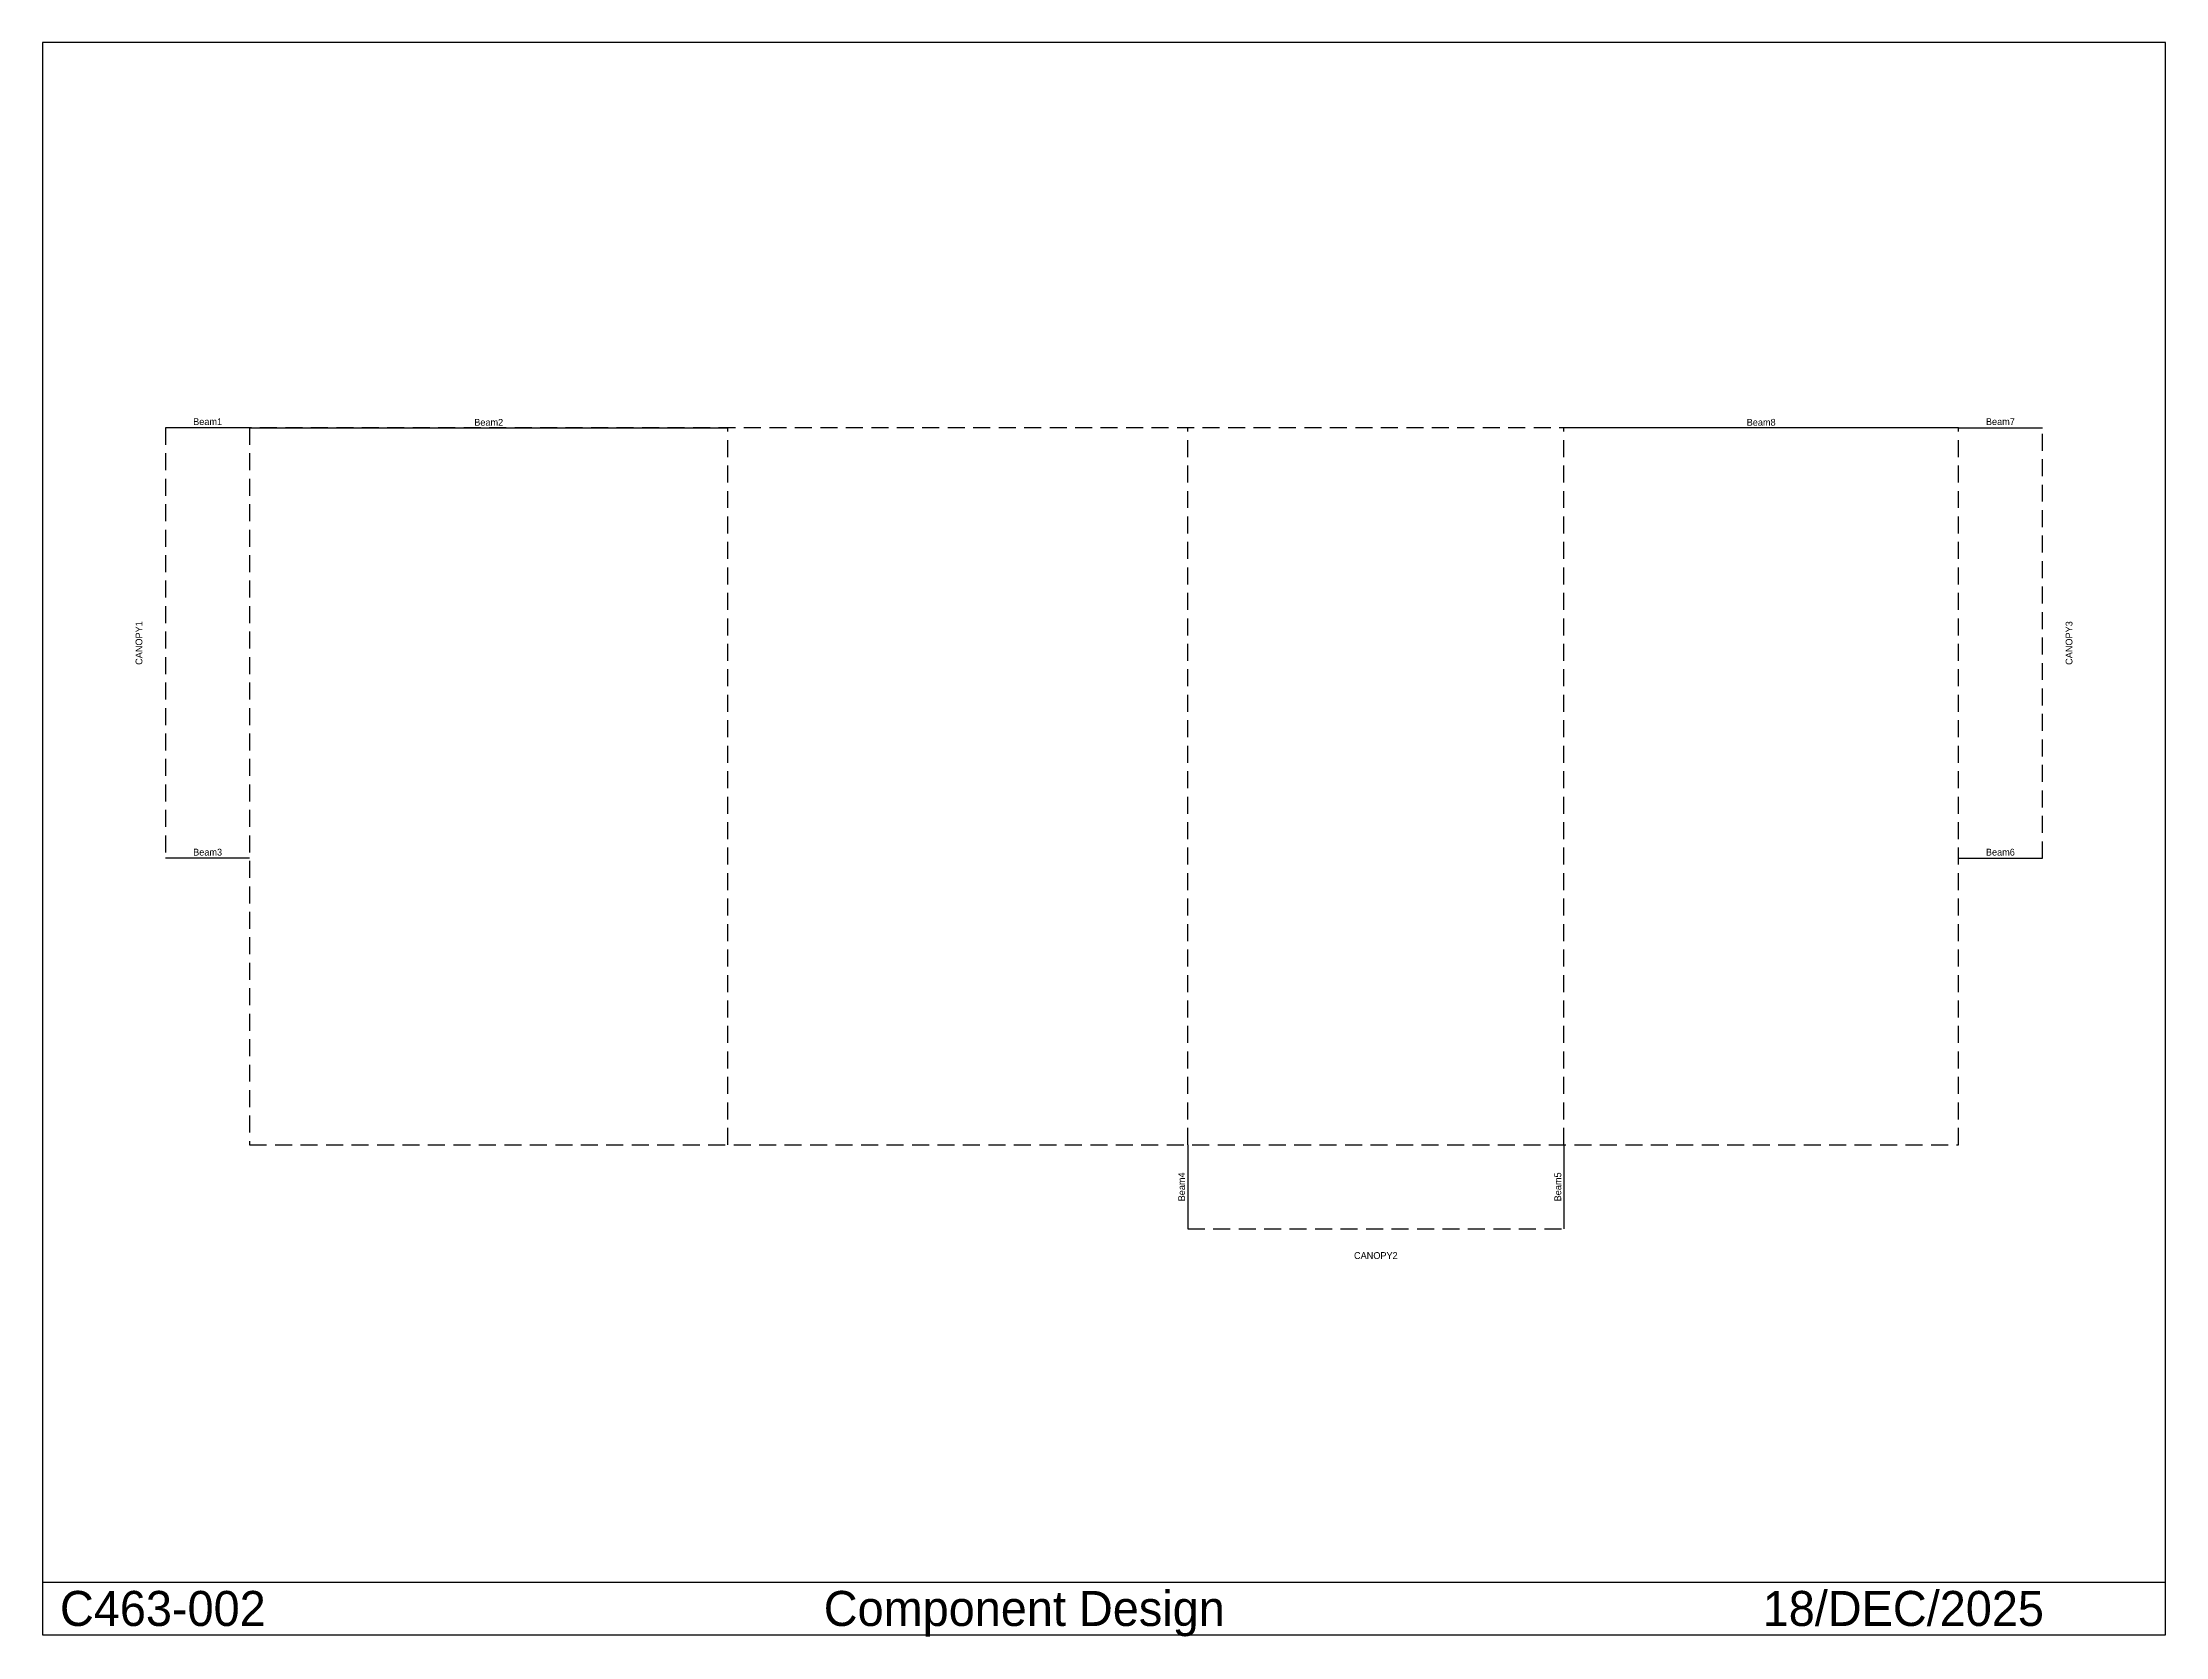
# Model space of a CAD drawing. Extents: x -3698 to 34198, y -8776 to 19678.
import ezdxf
from ezdxf.enums import TextEntityAlignment as Align

# ---------------------------------------------------------------- set-up
doc = ezdxf.new("R2010")
doc.units = 0
doc.linetypes.add('CONTIN', pattern=[0])
doc.linetypes.add('DASHED', pattern=[454.74, 303.16, -151.58])
doc.layers.get('0').update_dxf_attribs({"linetype": 'CONTIN'})
for name, color, linetype in [('16', 7, 'CONTIN'), ('21', 7, 'CONTIN'), ('23', 7, 'DASHED'), ('8', 5, 'DASHED')]:
    doc.layers.add(name, color=color, linetype=linetype)

msp = doc.modelspace()

# ---------------------------------------------------------------- linework, layer by layer
for p, q in [((34198.039, 19678.15), (-3698.038, 19678.15)), ((-3698.038, 19678.15), (-3698.038, -8743.909)), ((34198.039, -8743.909), (34198.039, 19678.15)), ((-3698.038, -7805.981), (34198.039, -7805.981)), ((-3698.038, -8743.909), (34198.039, -8743.909))]:
    msp.add_line(p, q)
at = {"layer": '16'}
for p, q in [((0, 12800), (-1500, 12800)), ((0, 12800), (8535, 12800)), ((30500.002, 12800), (23460, 12800)), ((30500.002, 12800), (32000, 12800)), ((0, 5115), (-1500, 5115)), ((30500.002, 5115), (32000, 5115)), ((16745, 0), (16745, -1500)), ((23460, 0), (23460, -1500))]:
    msp.add_line(p, q, dxfattribs=at)
at = {"layer": '23'}
for p, q in [((8535, 0), (8535, 12800)), ((16745, 0), (16745, 12800)), ((23460, 0), (23460, 12800))]:
    msp.add_line(p, q, dxfattribs=at)
at = {"layer": '8'}
for p, q in [((-1500, 12800), (-1500, 5115)), ((0, 12800), (-1500, 12800)), ((0, 12800), (0, 0)), ((30500.002, 12800), (0, 12800)), ((30500.002, 0), (30500.002, 12800)), ((30500.002, 12800), (32000, 12800)), ((32000, 5115), (32000, 12800)), ((0, 5115), (-1500, 5115)), ((30500.002, 5115), (32000, 5115)), ((0, 0), (30500.002, 0)), ((16745, 0), (16745, -1500)), ((23460, 0), (23460, -1500)), ((16745, -1500), (23460, -1500))]:
    msp.add_line(p, q, dxfattribs=at)

# ---------------------------------------------------------------- texts
for s, p in [('C463-002', (-3385.395, -8587.588)), ('Component Design', (10247.718, -8587.588)), ('18/DEC/2025', (27007.256, -8587.588))]:
    msp.add_text(s, height=625.285).set_placement(p)
at = {"layer": '16'}
for s, p in [('Beam1', (-750, 12909.729)), ('Beam3', (-750, 5224.729))]:
    msp.add_text(s, height=121.92, dxfattribs=at).set_placement(p, align=Align.MIDDLE_CENTER)
msp.add_text('Beam2', height=121.92, dxfattribs=at).set_placement((4267.5, 12800), align=Align.BOTTOM_CENTER)
msp.add_text('Beam8', height=121.92, rotation=360, dxfattribs=at).set_placement((26980, 12800), align=Align.BOTTOM_CENTER)
for s, rotation, p in [('Beam7', 360, (31250.002, 12909.729)), ('Beam6', 360, (31250.002, 5224.729)), ('Beam4', 90, (16635.271, -750)), ('Beam5', 90, (23350.271, -750))]:
    msp.add_text(s, height=121.92, rotation=rotation, dxfattribs=at).set_placement(p, align=Align.MIDDLE_CENTER)
at = {"layer": '21'}
for s, p in [('CANOPY1', (-1975.488, 8957.5)), ('CANOPY3', (32475.49, 8957.5))]:
    msp.add_text(s, height=121.92, rotation=90, dxfattribs=at).set_placement(p, align=Align.MIDDLE_CENTER)
msp.add_text('CANOPY2', height=121.92, dxfattribs=at).set_placement((20102.5, -1975.488), align=Align.MIDDLE_CENTER)

doc.saveas('drawing.dxf')
